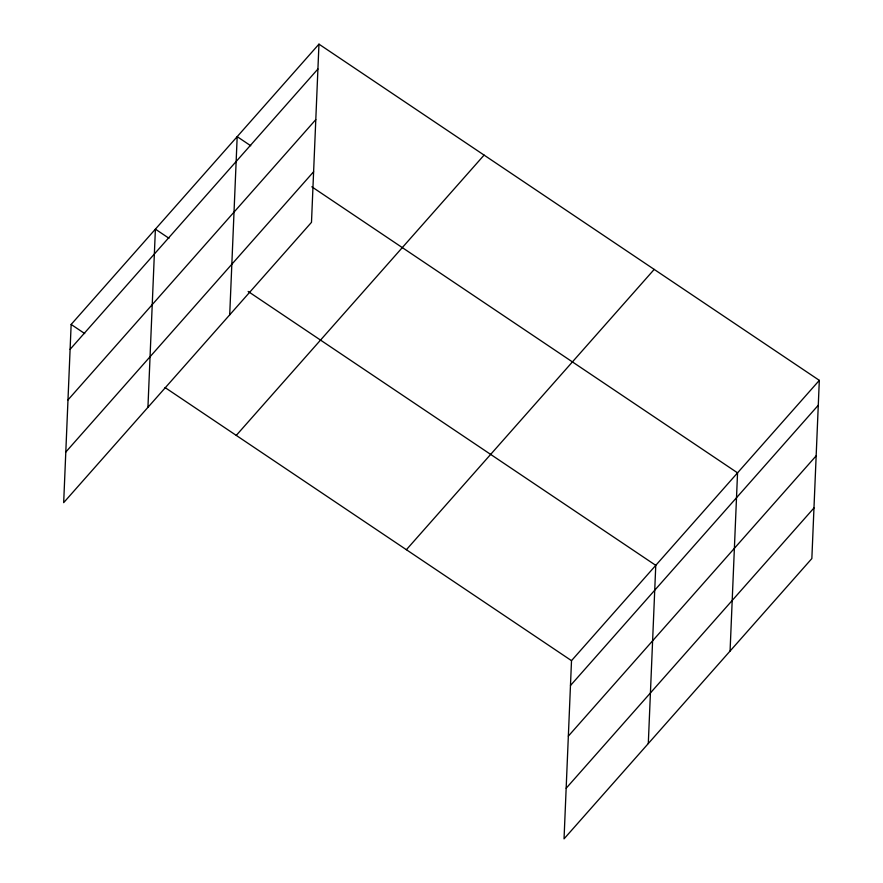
<?xml version="1.0" encoding="UTF-8"?>
<svg xmlns="http://www.w3.org/2000/svg" width="883" height="883" viewBox="0 0 883 883"><rect width="100%" height="100%" fill="white"/><g stroke="black" fill="none" stroke-linecap="round" stroke-linejoin="round"><path stroke-width="1.32" d="M318.962 44.15L71.148 324.447L63.675 502.648L311.489 222.339L318.962 44.15L819.325 380.352L811.852 558.553L564.038 838.85L571.511 660.661L819.325 380.352M147.936 407.339L155.397 229.15L168.973 238.267M229.712 314.845L237.185 136.644L250.75 145.772M648.299 743.552L655.771 565.352L248.145 291.456M730.075 651.047L737.548 472.858L311.82 186.799M70.099 349.326L317.913 69.029M67.98 399.922L315.794 119.624M65.795 452.052L313.608 171.755M236.269 435.396L484.083 155.099M406.39 549.712L654.204 269.403M570.462 685.528L818.287 405.231M568.343 736.124L816.157 455.827M566.158 788.254L813.983 507.957M71.148 324.447L84.713 333.564M165.011 387.527L571.511 660.661"/></g></svg>
